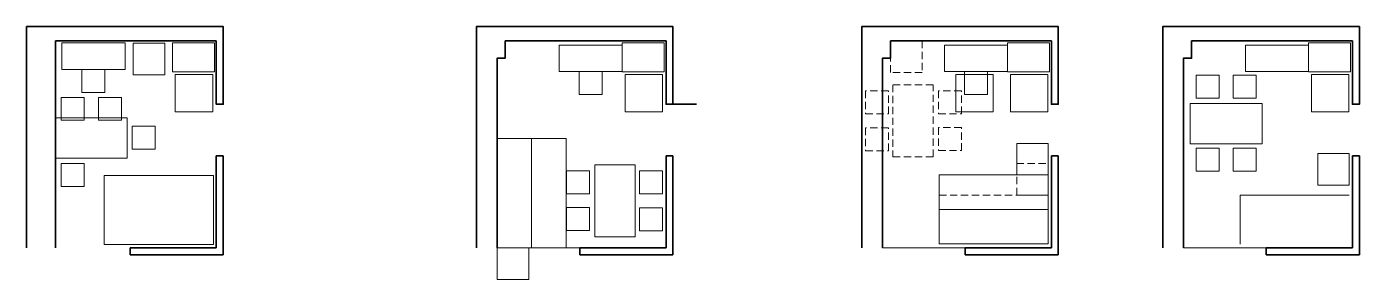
# Model space of a CAD drawing. Header units: millimetres. Extents: x -13512 to 8923, y -6533 to 5096.
# Drawn here: x 5529 to 7848, y -6251 to -5811 of the extents above; entities that cross this region are included whole.
import ezdxf

# ---------------------------------------------------------------- set-up
doc = ezdxf.new("R2010")
doc.units = ezdxf.units.MM
doc.linetypes.add('DASHED', pattern=[19.05, 12.7, -6.35])
doc.layers.add('A-meble', color=7, linetype='Continuous', lineweight=5, true_color=0x8a8a8a)
doc.layers.add('A-murowane', color=3, linetype='Continuous', lineweight=35)
doc.layers.add('A-pod', color=6, linetype='DASHED', lineweight=15)

# ---------------------------------------------------------------- blocks, each defined once
blk = doc.blocks.new('A$C3A172D0D')
at = {"layer": 'A-meble'}
for points in [[(-114.7, 82.8), (-74.7, 82.8), (-74.7, 42.8), (-114.7, 42.8), (-114.7, 82.8)], [(-50.1, 82.8), (-10.1, 82.8), (-10.1, 42.8), (-50.1, 42.8), (-50.1, 82.8)], [(-125, 35), (0, 35), (0, -35), (-125, -35), (-125, 35)], [(-114.7, -44.1), (-74.7, -44.1), (-74.7, -84.1), (-114.7, -84.1), (-114.7, -44.1)], [(-50.6, -44.1), (-10.6, -44.1), (-10.6, -84.1), (-50.6, -84.1), (-50.6, -44.1)]]:
    blk.add_lwpolyline(points, dxfattribs=at)

msp = doc.modelspace()

# ---------------------------------------------------------------- linework, layer by layer
at = {"layer": 'A-meble'}
for p, q in [((6407.34, -6196.09), (6407.34, -6006.09)), ((7640.11, -6104.34), (7640.11, -6189.57)), ((7306.35, -6129.34), (7116.35, -6129.34)), ((6491.34, -6196.09), (6347.34, -6196.09)), ((7161.78, -6196.09), (7017.78, -6196.09)), ((7685.54, -6196.09), (7541.54, -6196.09))]:
    msp.add_line(p, q, dxfattribs=at)
for points in [[(5700.12, -5839.56), (5590.12, -5839.56), (5590.12, -5885.56), (5700.12, -5885.56), (5700.12, -5839.56)], [(5714.41, -5840.02), (5769.41, -5840.02), (5769.41, -5895.02), (5714.41, -5895.02), (5714.41, -5840.02)], [(5782.67, -5839.56), (5855.67, -5839.56), (5855.67, -5889.56), (5782.67, -5889.56), (5782.67, -5839.56)], [(6565.14, -5839.56), (6638.14, -5839.56), (6638.14, -5889.56), (6565.14, -5889.56), (6565.14, -5839.56)], [(7235.59, -5839.56), (7308.59, -5839.56), (7308.59, -5889.56), (7235.59, -5889.56), (7235.59, -5839.56)], [(7759.35, -5839.56), (7832.35, -5839.56), (7832.35, -5889.56), (7759.35, -5889.56), (7759.35, -5839.56)], [(6565.14, -5843.35), (6455.14, -5843.35), (6455.14, -5889.35), (6565.14, -5889.35), (6565.14, -5843.35)], [(7235.59, -5843.35), (7125.59, -5843.35), (7125.59, -5889.35), (7235.59, -5889.35), (7235.59, -5843.35)], [(7759.35, -5843.35), (7649.35, -5843.35), (7649.35, -5889.35), (7759.35, -5889.35), (7759.35, -5843.35)], [(5625.12, -5885.56), (5665.12, -5885.56), (5665.12, -5925.56), (5625.12, -5925.56), (5625.12, -5885.56)], [(6490.14, -5889.35), (6530.14, -5889.35), (6530.14, -5929.35), (6490.14, -5929.35), (6490.14, -5889.35)], [(7160.59, -5889.35), (7200.59, -5889.35), (7200.59, -5929.35), (7160.59, -5929.35), (7160.59, -5889.35)], [(5787.51, -5894.2), (5852.51, -5894.2), (5852.51, -5959.2), (5787.51, -5959.2), (5787.51, -5894.2)], [(6569.98, -5894.2), (6634.98, -5894.2), (6634.98, -5959.2), (6569.98, -5959.2), (6569.98, -5894.2)], [(7145.29, -5894.2), (7210.29, -5894.2), (7210.29, -5959.2), (7145.29, -5959.2), (7145.29, -5894.2)], [(7240.43, -5894.2), (7305.43, -5894.2), (7305.43, -5959.2), (7240.43, -5959.2), (7240.43, -5894.2)], [(7764.19, -5894.2), (7829.19, -5894.2), (7829.19, -5959.2), (7764.19, -5959.2), (7764.19, -5894.2)], [(5589.16, -5934.21), (5629.16, -5934.21), (5629.16, -5974.21), (5589.16, -5974.21), (5589.16, -5934.21)], [(5653.77, -5934.21), (5693.77, -5934.21), (5693.77, -5974.21), (5653.77, -5974.21), (5653.77, -5934.21)], [(5578.86, -5970.1), (5703.86, -5970.1), (5703.86, -6040.1), (5578.86, -6040.1), (5578.86, -5970.1)], [(5712.36, -5984.56), (5752.36, -5984.56), (5752.36, -6024.56), (5712.36, -6024.56), (5712.36, -5984.56)], [(7251.35, -6014.34), (7306.35, -6014.34), (7306.35, -6069.34), (7251.35, -6069.34), (7251.35, -6014.34)], [(5589.16, -6049.19), (5629.16, -6049.19), (5629.16, -6089.19), (5589.16, -6089.19), (5589.16, -6049.19)], [(7775.11, -6031.93), (7830.11, -6031.93), (7830.11, -6086.93), (7775.11, -6086.93), (7775.11, -6031.93)], [(7640.11, -6104.34), (7830.11, -6104.34)], [(6347.34, -6196.09), (6402.34, -6196.09), (6402.34, -6251.09), (6347.34, -6251.09), (6347.34, -6196.09)]]:
    msp.add_lwpolyline(points, dxfattribs=at)
for points in [[(6347.34, -6196.09), (6347.34, -6006.09), (6467.34, -6006.09), (6467.34, -6196.09)], [(5663.83, -6070.29), (5853.83, -6070.29), (5853.83, -6190.29), (5663.83, -6190.29)], [(7306.35, -6189.34), (7116.35, -6189.34), (7116.35, -6069.34), (7306.35, -6069.34)]]:
    msp.add_lwpolyline(points, close=True, dxfattribs=at)
at = {"layer": 'A-murowane'}
for p, q in [((5858.86, -5836.09), (5578.86, -5836.09)), ((5578.86, -5836.09), (5578.86, -6196.09)), ((6641.34, -5836.09), (6361.34, -5836.09)), ((7311.78, -5836.09), (7031.78, -5836.09)), ((7835.54, -5836.09), (7555.54, -5836.09)), ((6641.34, -5946.09), (6694.04, -5946.09)), ((5858.86, -6036.09), (5870.86, -6036.09)), ((5858.86, -6036.09), (5858.86, -6196.09)), ((5870.86, -6036.09), (5870.86, -6208.09)), ((6641.34, -6036.09), (6653.34, -6036.09)), ((6641.34, -6036.09), (6641.34, -6196.09)), ((6653.34, -6036.09), (6653.34, -6208.09)), ((7311.78, -6036.09), (7323.78, -6036.09)), ((7311.78, -6036.09), (7311.78, -6196.09)), ((7323.78, -6036.09), (7323.78, -6208.09)), ((7835.54, -6036.09), (7847.54, -6036.09)), ((7835.54, -6036.09), (7835.54, -6196.09)), ((7847.54, -6036.09), (7847.54, -6208.09)), ((5708.86, -6196.09), (5858.86, -6196.09)), ((5708.86, -6196.09), (5708.86, -6208.09)), ((5708.86, -6208.09), (5870.86, -6208.09)), ((6491.34, -6196.09), (6641.34, -6196.09)), ((6491.34, -6196.09), (6491.34, -6208.09)), ((6491.34, -6208.09), (6653.34, -6208.09)), ((7161.78, -6196.09), (7311.78, -6196.09)), ((7161.78, -6196.09), (7161.78, -6208.09)), ((7161.78, -6208.09), (7323.78, -6208.09)), ((7685.54, -6196.09), (7835.54, -6196.09)), ((7685.54, -6196.09), (7685.54, -6208.09)), ((7685.54, -6208.09), (7847.54, -6208.09))]:
    msp.add_line(p, q, dxfattribs=at)
for points in [[(5528.86, -6196.09), (5528.86, -5811.09), (5870.86, -5811.09), (5870.86, -5946.09), (5858.86, -5946.09), (5858.86, -5836.09)], [(6311.34, -6196.09), (6311.34, -5811.09), (6653.34, -5811.09), (6653.34, -5946.09), (6641.34, -5946.09), (6641.34, -5836.09)], [(6981.78, -6196.09), (6981.78, -5811.09), (7323.78, -5811.09), (7323.78, -5946.09), (7311.78, -5946.09), (7311.78, -5836.09)], [(7505.54, -6196.09), (7505.54, -5811.09), (7847.54, -5811.09), (7847.54, -5946.09), (7835.54, -5946.09), (7835.54, -5836.09)], [(6361.34, -5836.09), (6361.34, -5866.09), (6347.34, -5866.09), (6347.34, -6196.09)], [(7031.78, -5836.09), (7031.78, -5866.09), (7017.78, -5866.09), (7017.78, -6196.09)], [(7555.54, -5836.09), (7555.54, -5866.09), (7541.54, -5866.09), (7541.54, -6196.09)]]:
    msp.add_lwpolyline(points, dxfattribs=at)
at = {"layer": 'A-pod'}
for points in [[(7031.78, -5836.09), (7086.78, -5836.09), (7086.78, -5891.09), (7031.78, -5891.09), (7031.78, -5836.09)], [(7036.06, -5912.48), (7036.06, -6037.48), (7106.06, -6037.48), (7106.06, -5912.48), (7036.06, -5912.48)], [(6988.27, -5922.77), (6988.27, -5962.77), (7028.27, -5962.77), (7028.27, -5922.77), (6988.27, -5922.77)], [(7115.16, -5922.77), (7115.16, -5962.77), (7155.16, -5962.77), (7155.16, -5922.77), (7115.16, -5922.77)], [(6988.27, -5987.39), (6988.27, -6027.39), (7028.27, -6027.39), (7028.27, -5987.39), (6988.27, -5987.39)], [(7115.16, -5986.93), (7115.16, -6026.93), (7155.16, -6026.93), (7155.16, -5986.93), (7115.16, -5986.93)], [(7251.35, -6049.34), (7306.35, -6049.34), (7306.35, -6104.34), (7251.35, -6104.34), (7251.35, -6049.34)], [(7116.35, -6104.34), (7306.35, -6104.34)]]:
    msp.add_lwpolyline(points, dxfattribs=at)

# ---------------------------------------------------------------- block references
at = {"layer": 'A-murowane'}
for p, rotation in [((7553.32, -5979.94), 180), ((6552.32, -6176.79), 270)]:
    msp.add_blockref('A$C3A172D0D', p, dxfattribs=dict(at, rotation=rotation))

doc.saveas('drawing.dxf')
